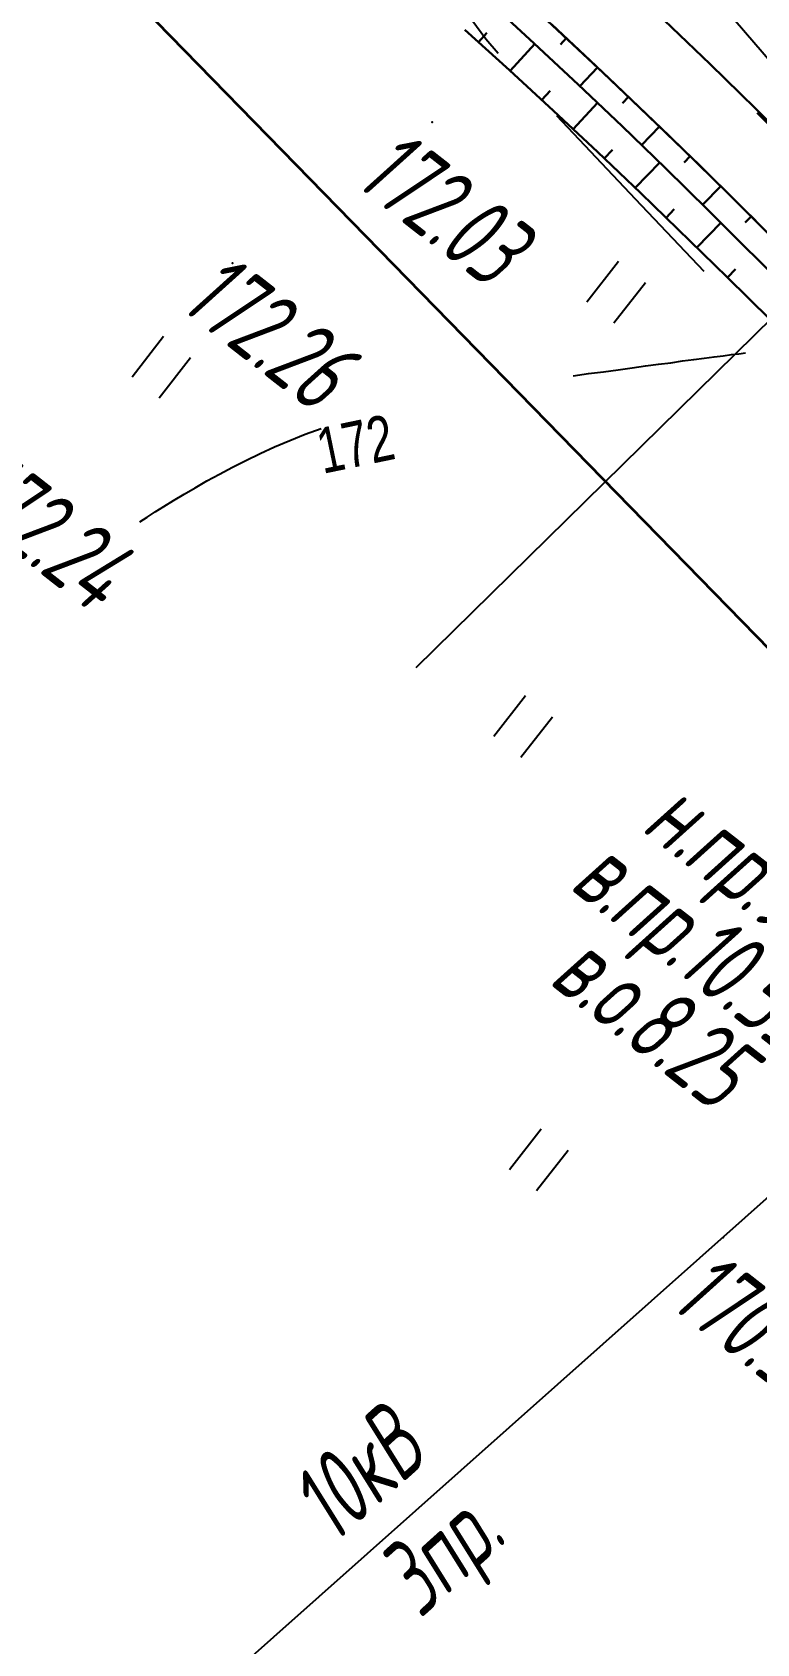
# Model space of a CAD drawing. Header units: millimetres. Extents: x -1799 to 6962, y -1020 to 4121.
# Drawn here: x 6272.8 to 6306.6, y 96.3 to 171.5 of the extents above; entities that cross this region are included whole.
import ezdxf

# ---------------------------------------------------------------- set-up
doc = ezdxf.new("R2010")
doc.units = ezdxf.units.MM
doc.linetypes.add('CONTI', pattern=[0])
doc.linetypes.add('STROT', pattern=[1.7, 0.5, -1.2])
for name, color, linetype, lineweight in [('10', 1, 'Continuous', 35), ('КОПИЯ_ОСЬ_13_ОТКОСЫ', 7, 'Continuous', 30), ('ОСЬ_ВЕРХ_ПОКРЫТИЯ_ГРАНИЦЫ_ПОЛОС', 7, 'Continuous', 30), ('ОСЬ_ВЕРХ_ПОКРЫТИЯ_ОСЬ', 1, 'Continuous', 30)]:
    doc.layers.add(name, color=color, linetype=linetype, lineweight=lineweight)
for name, color, linetype in [('GOR_BDEFAULT', 212, 'CONTI'), ('NAD_MDEFAULT', 7, 'CONTI'), ('PI_OTDEFAULT', 172, 'CONTI'), ('PI_TTDEFAULT', 5, 'CONTI'), ('SIT_LDEFAULT', 7, 'CONTI'), ('USLZNDEFAULT', 7, 'CONTI'), ('ZAPSKDEFAULT', 7, 'CONTI'), ('КОПИЯ_ОСЬ_ТАНГЕНСЫ', 1, 'Continuous'), ('ОСЬ_ВЕРХ_ПОКРЫТИЯ_ТАНГЕНСЫ', 1, 'Continuous'), ('разметка', 7, 'Continuous')]:
    doc.layers.add(name, color=color, linetype=linetype)
doc.styles.add('eskd', font='spds.shx', dxfattribs={"width": 1.2, "oblique": 15})
doc.styles.add('SHRFT', font='TXT', dxfattribs={"width": 3.5})

# ---------------------------------------------------------------- blocks, each defined once
blk = doc.blocks.new('BL_2011')
at = {"color": 0}
for p, q in [((0, 0), (0, 2.4)), ((1.6, 0), (1.6, 2.4))]:
    blk.add_line(p, q, dxfattribs=at)

msp = doc.modelspace()

# ---------------------------------------------------------------- linework, layer by layer
at = {"ltscale": 7}
msp.add_lwpolyline([(6290.727, 141.847), (6339.014, 189.254)], dxfattribs=at)
at = {"layer": '10'}
msp.add_lwpolyline([(6198.346, 229.813), (6243.156, 208.233), (6255.126, 195.993), (6255.126, 195.993), (6309.196, 140.673), (6342.206, 105.963), (6373.716, 73.183), (6408.056, 37.263), (6403.836, 29.493), (6423.246, 6.013), (6467.576, -39.547), (6556.806, -116.037), (6563.356, -108.237), (6618.866, -157.587), (6676.036, -208.417), (6688.216, -220.557), (6691.476, -224.457), (6687.186, -229.447), (6727.116, -269.917), (6727.116, -269.917), (6741.716, -309.707), (6748.596, -301.147), (6752.276, -311.327), (6772.898, -369.573)], dxfattribs=at)
at = {"layer": 'GOR_BDEFAULT', "color": 212, "elevation": 172, "flags": 128}
for points in [[(6298.062, 155.459), (6298.782, 155.559), (6299.482, 155.649), (6300.162, 155.739), (6300.812, 155.829), (6301.442, 155.919), (6302.052, 155.999), (6302.622, 156.069), (6303.172, 156.149), (6303.692, 156.219), (6304.182, 156.279), (6304.642, 156.339), (6305.062, 156.389), (6305.452, 156.449), (6305.802, 156.489), (6306.112, 156.529)], [(6277.822, 148.639), (6278.152, 148.859), (6278.532, 149.099), (6278.942, 149.359), (6279.392, 149.629), (6279.882, 149.929), (6280.402, 150.229), (6280.952, 150.549), (6281.532, 150.869), (6282.142, 151.189), (6282.772, 151.509), (6283.432, 151.829), (6284.112, 152.139), (6284.822, 152.439), (6285.542, 152.729), (6286.292, 152.999)]]:
    msp.add_lwpolyline(points, dxfattribs=at)
at = {"layer": 'PI_TTDEFAULT', "color": 5}
for p in [(6291.482, 167.299, 172.028), (6282.142, 160.719, 172.261), (6305.062, 115.239, 170.53)]:
    msp.add_point(p, dxfattribs=at)
at = {"layer": 'SIT_LDEFAULT', "color": 7}
for p, q in [((6293.332, 172.069), (6293.982, 171.189)), ((6293.982, 171.189), (6294.552, 170.519)), ((6297.282, 167.599), (6300.952, 163.719)), ((6300.952, 163.719), (6304.162, 160.339)), ((6320.252, 128.759), (6273.412, 87.119))]:
    msp.add_line(p, q, dxfattribs=at)
at = {"layer": 'КОПИЯ_ОСЬ_13_ОТКОСЫ'}
for points in [[(6294.192, 172.853), (6296.241, 170.971), (6298.3, 169.047), (6300.344, 167.108), (6302.375, 165.15), (6304.392, 163.178), (6308.39, 159.187)], [(6294.192, 172.853), (6296.24, 170.971), (6298.3, 169.047), (6300.344, 167.108), (6302.375, 165.15), (6304.392, 163.178), (6308.389, 159.187)], [(6293.004, 171.608), (6295.081, 169.726), (6297.142, 167.828), (6299.192, 165.91), (6301.226, 163.976), (6305.26, 160.059), (6307.258, 158.077)], [(6297.059, 171.848), (6299.125, 169.918), (6301.176, 167.972), (6303.214, 166.008), (6305.237, 164.03), (6309.246, 160.028), (6311.641, 157.326), (6314.014, 154.605), (6315.194, 153.238), (6315.782, 152.553), (6318.257, 149.925), (6320.716, 147.282), (6323.235, 144.542), (6325.738, 141.788), (6329.537, 137.558), (6335.191, 131.161), (6337.063, 129.02), (6339.553, 126.162), (6342.659, 122.58), (6349.35, 114.825), (6446.179, 1.698)], [(6293.642, 171.033), (6294.027, 171.46)], [(6295.122, 169.689), (6296.269, 170.944)], [(6297.737, 171.218), (6297.464, 170.925)], [(6299.197, 169.851), (6298.374, 168.977)], [(6296.595, 168.335), (6296.98, 168.751)], [(6298.059, 166.973), (6299.202, 168.195)], [(6300.649, 168.476), (6300.373, 168.186)], [(6302.093, 167.092), (6301.261, 166.227)], [(6299.516, 165.603), (6299.899, 166.008)], [(6303.53, 165.701), (6303.251, 165.414)], [(6300.966, 164.225), (6302.103, 165.414)], [(6304.96, 164.303), (6304.119, 163.447)], [(6302.403, 162.834), (6302.785, 163.227)], [(6303.837, 161.44), (6304.967, 162.604)], [(6306.377, 162.892), (6306.095, 162.609)], [(6305.272, 160.047), (6305.652, 160.431)]]:
    msp.add_lwpolyline(points, dxfattribs=at)
at = {"layer": 'КОПИЯ_ОСЬ_ТАНГЕНСЫ'}
msp.add_line((6279.192, 202.949), (6474.562, -25.321), dxfattribs=at)
at = {"layer": 'ОСЬ_ВЕРХ_ПОКРЫТИЯ_ГРАНИЦЫ_ПОЛОС'}
for points in [[(6296.85, 172.041), (6297.568, 171.376), (6298.283, 170.709), (6298.997, 170.039), (6299.709, 169.367), (6300.419, 168.694), (6301.128, 168.018), (6301.835, 167.341), (6302.54, 166.661), (6303.243, 165.98), (6303.945, 165.296), (6304.646, 164.611), (6305.344, 163.924), (6306.042, 163.235), (6306.589, 162.692)], [(6306.586, 162.683), (6309.246, 160.028), (6311.641, 157.326), (6314.014, 154.605), (6315.194, 153.238), (6315.782, 152.553), (6318.257, 149.925), (6320.716, 147.282), (6323.235, 144.542), (6325.738, 141.788), (6329.537, 137.558), (6335.191, 131.161), (6337.063, 129.02), (6339.553, 126.162), (6342.659, 122.58), (6349.35, 114.825), (6446.179, 1.698)]]:
    msp.add_lwpolyline(points, dxfattribs=at)
at = {"layer": 'ОСЬ_ВЕРХ_ПОКРЫТИЯ_ОСЬ'}
msp.add_lwpolyline([(6302.316, 172.059), (6303.032, 171.376), (6303.745, 170.691), (6304.457, 170.004), (6305.167, 169.315), (6305.875, 168.625), (6306.581, 167.932), (6307.285, 167.238)], dxfattribs=at)
at = {"layer": 'ОСЬ_ВЕРХ_ПОКРЫТИЯ_ТАНГЕНСЫ'}
msp.add_line((6279.192, 202.949), (6474.562, -25.321), dxfattribs=at)
at = {"layer": 'разметка', "linetype": 'STROT', "lineweight": 30, "ltscale": 7}
msp.add_lwpolyline([(6206.039, 235.472), (6206.039, 235.472, -0.028594), (6252.359, 210.808, -0.04989), (6299.798, 174.434, 11.407778), (6299.798, 174.434, -0.028559), (6349.132, 121.232), (6445.94, 8.121, 0.020074), (6475.395, -24.483, 0.020078), (6508.136, -53.786), (6606.959, -137.57)], format="xyb", dxfattribs=at)

# ---------------------------------------------------------------- block references
at = {"layer": 'USLZNDEFAULT', "color": 7, "rotation": 322.0000000000001}
for p in [(6298.702, 158.909), (6277.452, 155.409), (6295.094, 118.412)]:
    msp.add_blockref('BL_2011', p, dxfattribs=at)
at = {"layer": 'ZAPSKDEFAULT', "color": 7, "rotation": 322.0000000000001}
msp.add_blockref('BL_2011', (6294.352, 138.639), dxfattribs=at)

# ---------------------------------------------------------------- texts
at = {"layer": 'GOR_BDEFAULT', "color": 212, "style": 'SHRFT', "width": 0.75}
msp.add_text('172', height=2.1263, rotation=11.70694, dxfattribs=at).set_placement((6286.361, 150.875, 172))
at = {"layer": 'NAD_MDEFAULT', "color": 7, "style": 'eskd', "oblique": 10, "width": 0.8}
for s, rotation, p in [('н.пр.9.70', 322, (6301.186, 134.274)), ('в.пр.10.53', 322, (6297.823, 131.569)), ('в.о.8.25', 322, (6296.856, 127.144)), ('10кВ', 42, (6286.861, 100.866)), ('3пр.', 42, (6290.907, 97.396))]:
    msp.add_text(s, height=3.5, rotation=rotation, dxfattribs=at).set_placement(p)
at = {"layer": 'PI_OTDEFAULT', "color": 172, "style": 'eskd', "oblique": 10, "width": 0.8}
for s, p in [('172.03', (6287.771, 164.438)), ('172.26', (6279.592, 158.667, 172)), ('172.24', (6269.153, 149.372)), ('170.53', (6302.492, 112.063))]:
    msp.add_text(s, height=3.5, rotation=322, dxfattribs=at).set_placement(p)

doc.saveas('drawing.dxf')
